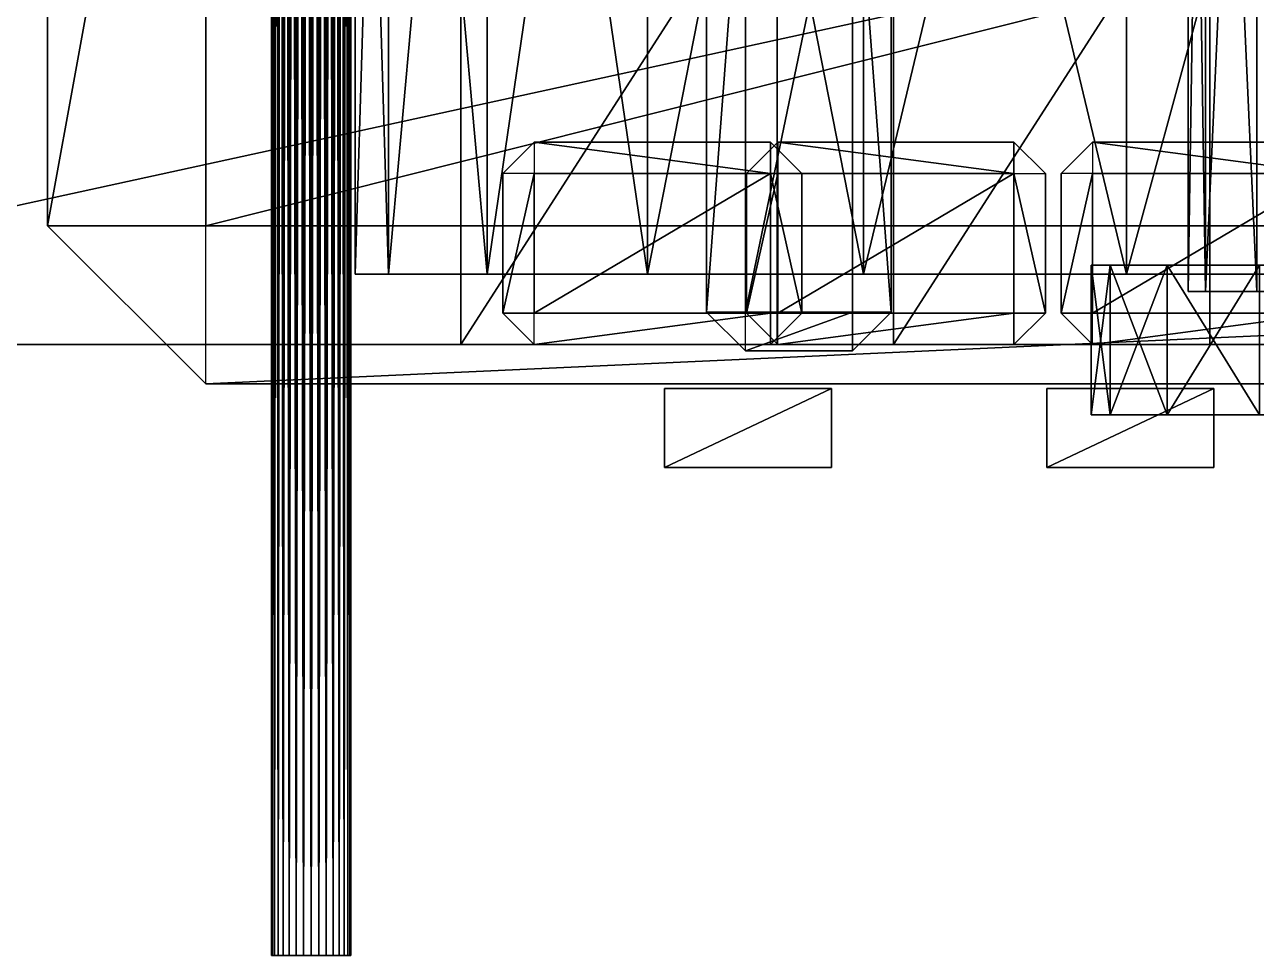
# Model space of a CAD drawing. Header units: millimetres. Extents: x -18 to 4450, y -985 to 970.
# Drawn here: x 264.8 to 545.1, y -985 to -773.3 of the extents above; entities that cross this region are included whole.
import ezdxf

# ---------------------------------------------------------------- set-up
doc = ezdxf.new("R2010")
doc.units = ezdxf.units.MM
for name, color, linetype in [('as_fitted_routes__j40_rt_021_condenser_to_receiver_drier_liquid_line_ac_condenser_to_drier_liquid_line', 7, 'CONTINUOUS'), ('body__left_front_black_fender_flare_arc_10', 250, 'CONTINUOUS'), ('body__left_front_black_fender_flare_arc_8', 250, 'CONTINUOUS'), ('body__left_front_black_fender_flare_arc_9', 250, 'CONTINUOUS'), ('body__left_front_fender', 40, 'CONTINUOUS'), ('body__left_front_fender_sloped_outer_skin', 40, 'CONTINUOUS'), ('body__left_front_mud_flap', 250, 'CONTINUOUS'), ('body__left_front_outer_arch_rounded_skin_facet_6', 40, 'CONTINUOUS'), ('body__left_front_outer_arch_rounded_skin_facet_7', 40, 'CONTINUOUS'), ('running_gear__front_left_outer_rim_ring', 9, 'CONTINUOUS'), ('running_gear__front_left_tire_rim', 9, 'CONTINUOUS'), ('running_gear__front_left_tire_sidewall_tick_5', 8, 'CONTINUOUS'), ('running_gear__front_left_tire_sidewall_tick_6', 8, 'CONTINUOUS'), ('running_gear__front_left_tire_sidewall_tick_7', 8, 'CONTINUOUS'), ('running_gear__front_left_tire_sidewall_tick_8', 8, 'CONTINUOUS'), ('running_gear__front_left_tire_tire', 250, 'CONTINUOUS')]:
    doc.layers.add(name, color=color, linetype=linetype)

msp = doc.modelspace()

# ---------------------------------------------------------------- linework, layer by layer
at = {"layer": 'as_fitted_routes__j40_rt_021_condenser_to_receiver_drier_liquid_line_ac_condenser_to_drier_liquid_line'}
for points in [[(321.172923, -985.000014, 916.755795), (321.172923, -55, 916.755795), (321.00001, -55, 915.000021)], [(321.172923, -985.000014, 916.755795), (321.00001, -55, 915.000021), (321.00001, -985.000014, 915.000021)], [(321.00001, -985.000014, 915.000021), (321.00001, -55, 915.000021), (321.172923, -55, 913.244188)], [(321.00001, -985.000014, 915.000021), (321.172923, -55, 913.244188), (321.172923, -985.000014, 913.244188)], [(321.685076, -985.000014, 918.444157), (321.685076, -55, 918.444157), (321.172923, -55, 916.755795)], [(321.685076, -985.000014, 918.444157), (321.172923, -55, 916.755795), (321.172923, -985.000014, 916.755795)], [(321.172923, -985.000014, 913.244188), (321.172923, -55, 913.244188), (321.685076, -55, 911.555827)], [(321.172923, -985.000014, 913.244188), (321.685076, -55, 911.555827), (321.685076, -985.000014, 911.555827)], [(322.516769, -985.000014, 920.000136), (322.516769, -55, 920.000136), (321.685076, -55, 918.444157)], [(322.516769, -985.000014, 920.000136), (321.685076, -55, 918.444157), (321.685076, -985.000014, 918.444157)], [(321.685076, -985.000014, 911.555827), (321.685076, -55, 911.555827), (322.516769, -55, 909.999847)], [(321.685076, -985.000014, 911.555827), (322.516769, -55, 909.999847), (322.516769, -985.000014, 909.999847)], [(323.636025, -985.000014, 921.36395), (323.636025, -55, 921.36395), (322.516769, -55, 920.000136)], [(323.636025, -985.000014, 921.36395), (322.516769, -55, 920.000136), (322.516769, -985.000014, 920.000136)], [(322.516769, -985.000014, 909.999847), (322.516769, -55, 909.999847), (323.636025, -55, 908.636034)], [(322.516769, -985.000014, 909.999847), (323.636025, -55, 908.636034), (323.636025, -985.000014, 908.636034)], [(324.999869, -985.000014, 922.483206), (324.999869, -55, 922.483206), (323.636025, -55, 921.36395)], [(324.999869, -985.000014, 922.483206), (323.636025, -55, 921.36395), (323.636025, -985.000014, 921.36395)], [(323.636025, -985.000014, 908.636034), (323.636025, -55, 908.636034), (324.999869, -55, 907.516778)], [(323.636025, -985.000014, 908.636034), (324.999869, -55, 907.516778), (324.999869, -985.000014, 907.516778)], [(326.555848, -985.000014, 923.314929), (326.555848, -55, 923.314929), (324.999869, -55, 922.483206)], [(326.555848, -985.000014, 923.314929), (324.999869, -55, 922.483206), (324.999869, -985.000014, 922.483206)], [(324.999869, -985.000014, 907.516778), (324.999869, -55, 907.516778), (326.555848, -55, 906.685114)], [(324.999869, -985.000014, 907.516778), (326.555848, -55, 906.685114), (326.555848, -985.000014, 906.685114)], [(328.244179, -985.000014, 923.827052), (328.244179, -55, 923.827052), (326.555848, -55, 923.314929)], [(328.244179, -985.000014, 923.827052), (326.555848, -55, 923.314929), (326.555848, -985.000014, 923.314929)], [(326.555848, -985.000014, 906.685114), (326.555848, -55, 906.685114), (328.244179, -55, 906.172931)], [(326.555848, -985.000014, 906.685114), (328.244179, -55, 906.172931), (328.244179, -985.000014, 906.172931)], [(330.000013, -985.000014, 924.000025), (330.000013, -55, 924.000025), (328.244179, -55, 923.827052)], [(330.000013, -985.000014, 924.000025), (328.244179, -55, 923.827052), (328.244179, -985.000014, 923.827052)], [(328.244179, -985.000014, 906.172931), (328.244179, -55, 906.172931), (330.000013, -55, 906.000018)], [(328.244179, -985.000014, 906.172931), (330.000013, -55, 906.000018), (330.000013, -985.000014, 906.000018)], [(331.755817, -985.000014, 923.827052), (331.755817, -55, 923.827052), (330.000013, -55, 924.000025)], [(331.755817, -985.000014, 923.827052), (330.000013, -55, 924.000025), (330.000013, -985.000014, 924.000025)], [(330.000013, -985.000014, 906.000018), (330.000013, -55, 906.000018), (331.755817, -55, 906.172931)], [(330.000013, -985.000014, 906.000018), (331.755817, -55, 906.172931), (331.755817, -985.000014, 906.172931)], [(333.444148, -985.000014, 923.314929), (333.444148, -55, 923.314929), (331.755817, -55, 923.827052)], [(333.444148, -985.000014, 923.314929), (331.755817, -55, 923.827052), (331.755817, -985.000014, 923.827052)], [(331.755817, -985.000014, 906.172931), (331.755817, -55, 906.172931), (333.444148, -55, 906.685114)], [(331.755817, -985.000014, 906.172931), (333.444148, -55, 906.685114), (333.444148, -985.000014, 906.685114)], [(335.000128, -985.000014, 922.483206), (335.000128, -55, 922.483206), (333.444148, -55, 923.314929)], [(335.000128, -985.000014, 922.483206), (333.444148, -55, 923.314929), (333.444148, -985.000014, 923.314929)], [(333.444148, -985.000014, 906.685114), (333.444148, -55, 906.685114), (335.000128, -55, 907.516778)], [(333.444148, -985.000014, 906.685114), (335.000128, -55, 907.516778), (335.000128, -985.000014, 907.516778)], [(336.363971, -985.000014, 921.36395), (336.363971, -55, 921.36395), (335.000128, -55, 922.483206)], [(336.363971, -985.000014, 921.36395), (335.000128, -55, 922.483206), (335.000128, -985.000014, 922.483206)], [(335.000128, -985.000014, 907.516778), (335.000128, -55, 907.516778), (336.363971, -55, 908.636034)], [(335.000128, -985.000014, 907.516778), (336.363971, -55, 908.636034), (336.363971, -985.000014, 908.636034)], [(337.483227, -985.000014, 920.000136), (337.483227, -55, 920.000136), (336.363971, -55, 921.36395)], [(337.483227, -985.000014, 920.000136), (336.363971, -55, 921.36395), (336.363971, -985.000014, 921.36395)], [(336.363971, -985.000014, 908.636034), (336.363971, -55, 908.636034), (337.483227, -55, 909.999847)], [(336.363971, -985.000014, 908.636034), (337.483227, -55, 909.999847), (337.483227, -985.000014, 909.999847)], [(338.314921, -985.000014, 918.444157), (338.314921, -55, 918.444157), (337.483227, -55, 920.000136)], [(338.314921, -985.000014, 918.444157), (337.483227, -55, 920.000136), (337.483227, -985.000014, 920.000136)], [(337.483227, -985.000014, 909.999847), (337.483227, -55, 909.999847), (338.314921, -55, 911.555827)], [(337.483227, -985.000014, 909.999847), (338.314921, -55, 911.555827), (338.314921, -985.000014, 911.555827)], [(338.827074, -985.000014, 916.755795), (338.827074, -55, 916.755795), (338.314921, -55, 918.444157)], [(338.827074, -985.000014, 916.755795), (338.314921, -55, 918.444157), (338.314921, -985.000014, 918.444157)], [(338.314921, -985.000014, 911.555827), (338.314921, -55, 911.555827), (338.827074, -55, 913.244188)], [(338.314921, -985.000014, 911.555827), (338.827074, -55, 913.244188), (338.827074, -985.000014, 913.244188)], [(338.999987, -985.000014, 915.000021), (338.999987, -55, 915.000021), (338.827074, -55, 916.755795)], [(338.999987, -985.000014, 915.000021), (338.827074, -55, 916.755795), (338.827074, -985.000014, 916.755795)], [(338.827074, -985.000014, 913.244188), (338.827074, -55, 913.244188), (338.999987, -55, 915.000021)], [(338.827074, -985.000014, 913.244188), (338.999987, -55, 915.000021), (338.999987, -985.000014, 915.000021)], [(330.000013, -985.000014, 915.000021), (321.00001, -985.000014, 915.000021), (321.172923, -985.000014, 916.755795)], [(330.000013, -985.000014, 915.000021), (321.172923, -985.000014, 913.244188), (321.00001, -985.000014, 915.000021)], [(330.000013, -985.000014, 915.000021), (321.172923, -985.000014, 916.755795), (321.685076, -985.000014, 918.444157)], [(330.000013, -985.000014, 915.000021), (321.685076, -985.000014, 911.555827), (321.172923, -985.000014, 913.244188)], [(330.000013, -985.000014, 915.000021), (321.685076, -985.000014, 918.444157), (322.516769, -985.000014, 920.000136)], [(330.000013, -985.000014, 915.000021), (322.516769, -985.000014, 909.999847), (321.685076, -985.000014, 911.555827)], [(330.000013, -985.000014, 915.000021), (322.516769, -985.000014, 920.000136), (323.636025, -985.000014, 921.36395)], [(330.000013, -985.000014, 915.000021), (323.636025, -985.000014, 908.636034), (322.516769, -985.000014, 909.999847)], [(330.000013, -985.000014, 915.000021), (323.636025, -985.000014, 921.36395), (324.999869, -985.000014, 922.483206)], [(330.000013, -985.000014, 915.000021), (324.999869, -985.000014, 907.516778), (323.636025, -985.000014, 908.636034)], [(330.000013, -985.000014, 915.000021), (324.999869, -985.000014, 922.483206), (326.555848, -985.000014, 923.314929)], [(330.000013, -985.000014, 915.000021), (326.555848, -985.000014, 906.685114), (324.999869, -985.000014, 907.516778)], [(330.000013, -985.000014, 915.000021), (326.555848, -985.000014, 923.314929), (328.244179, -985.000014, 923.827052)], [(330.000013, -985.000014, 915.000021), (328.244179, -985.000014, 906.172931), (326.555848, -985.000014, 906.685114)], [(330.000013, -985.000014, 915.000021), (328.244179, -985.000014, 923.827052), (330.000013, -985.000014, 924.000025)], [(330.000013, -985.000014, 915.000021), (330.000013, -985.000014, 906.000018), (328.244179, -985.000014, 906.172931)], [(330.000013, -985.000014, 915.000021), (338.827074, -985.000014, 916.755795), (338.999987, -985.000014, 915.000021)], [(330.000013, -985.000014, 915.000021), (338.314921, -985.000014, 918.444157), (338.827074, -985.000014, 916.755795)], [(330.000013, -985.000014, 915.000021), (337.483227, -985.000014, 920.000136), (338.314921, -985.000014, 918.444157)], [(330.000013, -985.000014, 915.000021), (336.363971, -985.000014, 921.36395), (337.483227, -985.000014, 920.000136)], [(330.000013, -985.000014, 915.000021), (335.000128, -985.000014, 922.483206), (336.363971, -985.000014, 921.36395)], [(330.000013, -985.000014, 915.000021), (333.444148, -985.000014, 923.314929), (335.000128, -985.000014, 922.483206)], [(330.000013, -985.000014, 915.000021), (331.755817, -985.000014, 923.827052), (333.444148, -985.000014, 923.314929)], [(330.000013, -985.000014, 915.000021), (330.000013, -985.000014, 924.000025), (331.755817, -985.000014, 923.827052)], [(330.000013, -985.000014, 915.000021), (331.755817, -985.000014, 906.172931), (330.000013, -985.000014, 906.000018)], [(330.000013, -985.000014, 915.000021), (333.444148, -985.000014, 906.685114), (331.755817, -985.000014, 906.172931)], [(330.000013, -985.000014, 915.000021), (335.000128, -985.000014, 907.516778), (333.444148, -985.000014, 906.685114)], [(330.000013, -985.000014, 915.000021), (336.363971, -985.000014, 908.636034), (335.000128, -985.000014, 907.516778)], [(330.000013, -985.000014, 915.000021), (337.483227, -985.000014, 909.999847), (336.363971, -985.000014, 908.636034)], [(330.000013, -985.000014, 915.000021), (338.314921, -985.000014, 911.555827), (337.483227, -985.000014, 909.999847)], [(330.000013, -985.000014, 915.000021), (338.827074, -985.000014, 913.244188), (338.314921, -985.000014, 911.555827)], [(330.000013, -985.000014, 915.000021), (338.999987, -985.000014, 915.000021), (338.827074, -985.000014, 913.244188)]]:
    msp.add_3dface(points, dxfattribs=at)
at = {"layer": 'body__left_front_black_fender_flare_arc_10'}
for points in [[(373.642385, -807.139993, 591.139972), (380.782396, -800.000012, 591.139972), (380.782396, -800.000012, 610.85999)], [(373.642385, -807.139993, 591.139972), (380.782396, -800.000012, 610.85999), (373.642385, -807.139993, 610.85999)], [(373.642385, -807.139993, 591.139972), (380.782396, -800.000012, 591.139972), (380.782396, -807.139993, 583.999991)], [(373.642385, -807.139993, 610.85999), (380.782396, -800.000012, 610.85999), (380.782396, -807.139993, 617.999971)], [(380.782396, -800.000012, 591.139972), (380.782396, -800.000012, 610.85999), (434.502393, -800.000012, 610.85999)], [(380.782396, -800.000012, 591.139972), (434.502393, -800.000012, 610.85999), (434.502393, -800.000012, 591.139972)], [(380.782396, -800.000012, 591.139972), (380.782396, -807.139993, 583.999991), (434.502393, -807.139993, 583.999991)], [(380.782396, -800.000012, 591.139972), (434.502393, -807.139993, 583.999991), (434.502393, -800.000012, 591.139972)], [(380.782396, -800.000012, 610.85999), (380.782396, -807.139993, 617.999971), (434.502393, -807.139993, 617.999971)], [(380.782396, -800.000012, 610.85999), (434.502393, -807.139993, 617.999971), (434.502393, -800.000012, 610.85999)], [(441.642404, -807.139993, 591.139972), (434.502393, -800.000012, 591.139972), (434.502393, -800.000012, 610.85999)], [(441.642404, -807.139993, 591.139972), (434.502393, -800.000012, 610.85999), (441.642404, -807.139993, 610.85999)], [(441.642404, -807.139993, 591.139972), (434.502393, -800.000012, 591.139972), (434.502393, -807.139993, 583.999991)], [(441.642404, -807.139993, 610.85999), (434.502393, -800.000012, 610.85999), (434.502393, -807.139993, 617.999971)], [(373.642385, -838.859975, 591.139972), (373.642385, -838.859975, 610.85999), (373.642385, -807.139993, 610.85999)], [(373.642385, -838.859975, 591.139972), (373.642385, -807.139993, 610.85999), (373.642385, -807.139993, 591.139972)], [(373.642385, -838.859975, 591.139972), (380.782396, -838.859975, 583.999991), (380.782396, -807.139993, 583.999991)], [(373.642385, -838.859975, 591.139972), (380.782396, -807.139993, 583.999991), (373.642385, -807.139993, 591.139972)], [(373.642385, -838.859975, 610.85999), (380.782396, -838.859975, 617.999971), (380.782396, -807.139993, 617.999971)], [(373.642385, -838.859975, 610.85999), (380.782396, -807.139993, 617.999971), (373.642385, -807.139993, 610.85999)], [(380.782396, -838.859975, 617.999971), (434.502393, -838.859975, 617.999971), (434.502393, -807.139993, 617.999971)], [(380.782396, -838.859975, 617.999971), (434.502393, -807.139993, 617.999971), (380.782396, -807.139993, 617.999971)], [(380.782396, -838.859975, 583.999991), (380.782396, -807.139993, 583.999991), (434.502393, -807.139993, 583.999991)], [(380.782396, -838.859975, 583.999991), (434.502393, -807.139993, 583.999991), (434.502393, -838.859975, 583.999991)], [(441.642404, -838.859975, 591.139972), (434.502393, -838.859975, 583.999991), (434.502393, -807.139993, 583.999991)], [(441.642404, -838.859975, 591.139972), (434.502393, -807.139993, 583.999991), (441.642404, -807.139993, 591.139972)], [(441.642404, -838.859975, 610.85999), (434.502393, -838.859975, 617.999971), (434.502393, -807.139993, 617.999971)], [(441.642404, -838.859975, 610.85999), (434.502393, -807.139993, 617.999971), (441.642404, -807.139993, 610.85999)], [(441.642404, -838.859975, 591.139972), (441.642404, -807.139993, 591.139972), (441.642404, -807.139993, 610.85999)], [(441.642404, -838.859975, 591.139972), (441.642404, -807.139993, 610.85999), (441.642404, -838.859975, 610.85999)], [(373.642385, -838.859975, 591.139972), (380.782396, -846.000016, 591.139972), (380.782396, -846.000016, 610.85999)], [(373.642385, -838.859975, 591.139972), (380.782396, -846.000016, 610.85999), (373.642385, -838.859975, 610.85999)], [(373.642385, -838.859975, 591.139972), (380.782396, -846.000016, 591.139972), (380.782396, -838.859975, 583.999991)], [(373.642385, -838.859975, 610.85999), (380.782396, -846.000016, 610.85999), (380.782396, -838.859975, 617.999971)], [(380.782396, -846.000016, 591.139972), (380.782396, -838.859975, 583.999991), (434.502393, -838.859975, 583.999991)], [(380.782396, -846.000016, 591.139972), (434.502393, -838.859975, 583.999991), (434.502393, -846.000016, 591.139972)], [(380.782396, -846.000016, 610.85999), (380.782396, -838.859975, 617.999971), (434.502393, -838.859975, 617.999971)], [(380.782396, -846.000016, 610.85999), (434.502393, -838.859975, 617.999971), (434.502393, -846.000016, 610.85999)], [(441.642404, -838.859975, 591.139972), (434.502393, -846.000016, 591.139972), (434.502393, -846.000016, 610.85999)], [(441.642404, -838.859975, 591.139972), (434.502393, -846.000016, 610.85999), (441.642404, -838.859975, 610.85999)], [(441.642404, -838.859975, 591.139972), (434.502393, -846.000016, 591.139972), (434.502393, -838.859975, 583.999991)], [(441.642404, -838.859975, 610.85999), (434.502393, -846.000016, 610.85999), (434.502393, -838.859975, 617.999971)], [(380.782396, -846.000016, 591.139972), (434.502393, -846.000016, 591.139972), (434.502393, -846.000016, 610.85999)], [(380.782396, -846.000016, 591.139972), (434.502393, -846.000016, 610.85999), (380.782396, -846.000016, 610.85999)]]:
    msp.add_3dface(points, dxfattribs=at)
at = {"layer": 'body__left_front_black_fender_flare_arc_8'}
for points in [[(500.69052, -807.139993, 722.702205), (507.830501, -800.000012, 722.702205), (507.830501, -800.000012, 742.422163)], [(500.69052, -807.139993, 722.702205), (507.830501, -800.000012, 742.422163), (500.69052, -807.139993, 742.422163)], [(500.69052, -807.139993, 722.702205), (507.830501, -800.000012, 722.702205), (507.830501, -807.139993, 715.562165)], [(500.69052, -807.139993, 742.422163), (507.830501, -800.000012, 742.422163), (507.830501, -807.139993, 749.562204)], [(507.830501, -800.000012, 722.702205), (507.830501, -800.000012, 742.422163), (561.550498, -800.000012, 742.422163)], [(507.830501, -800.000012, 722.702205), (561.550498, -800.000012, 742.422163), (561.550498, -800.000012, 722.702205)], [(507.830501, -800.000012, 722.702205), (507.830501, -807.139993, 715.562165), (561.550498, -807.139993, 715.562165)], [(507.830501, -800.000012, 722.702205), (561.550498, -807.139993, 715.562165), (561.550498, -800.000012, 722.702205)], [(507.830501, -800.000012, 742.422163), (507.830501, -807.139993, 749.562204), (561.550498, -807.139993, 749.562204)], [(507.830501, -800.000012, 742.422163), (561.550498, -807.139993, 749.562204), (561.550498, -800.000012, 742.422163)], [(500.69052, -838.859975, 722.702205), (500.69052, -838.859975, 742.422163), (500.69052, -807.139993, 742.422163)], [(500.69052, -838.859975, 722.702205), (500.69052, -807.139993, 742.422163), (500.69052, -807.139993, 722.702205)], [(500.69052, -838.859975, 722.702205), (507.830501, -838.859975, 715.562165), (507.830501, -807.139993, 715.562165)], [(500.69052, -838.859975, 722.702205), (507.830501, -807.139993, 715.562165), (500.69052, -807.139993, 722.702205)], [(500.69052, -838.859975, 742.422163), (507.830501, -838.859975, 749.562204), (507.830501, -807.139993, 749.562204)], [(500.69052, -838.859975, 742.422163), (507.830501, -807.139993, 749.562204), (500.69052, -807.139993, 742.422163)], [(507.830501, -838.859975, 749.562204), (561.550498, -838.859975, 749.562204), (561.550498, -807.139993, 749.562204)], [(507.830501, -838.859975, 749.562204), (561.550498, -807.139993, 749.562204), (507.830501, -807.139993, 749.562204)], [(507.830501, -838.859975, 715.562165), (507.830501, -807.139993, 715.562165), (561.550498, -807.139993, 715.562165)], [(507.830501, -838.859975, 715.562165), (561.550498, -807.139993, 715.562165), (561.550498, -838.859975, 715.562165)], [(500.69052, -838.859975, 722.702205), (507.830501, -846.000016, 722.702205), (507.830501, -846.000016, 742.422163)], [(500.69052, -838.859975, 722.702205), (507.830501, -846.000016, 742.422163), (500.69052, -838.859975, 742.422163)], [(500.69052, -838.859975, 722.702205), (507.830501, -846.000016, 722.702205), (507.830501, -838.859975, 715.562165)], [(500.69052, -838.859975, 742.422163), (507.830501, -846.000016, 742.422163), (507.830501, -838.859975, 749.562204)], [(507.830501, -846.000016, 722.702205), (507.830501, -838.859975, 715.562165), (561.550498, -838.859975, 715.562165)], [(507.830501, -846.000016, 722.702205), (561.550498, -838.859975, 715.562165), (561.550498, -846.000016, 722.702205)], [(507.830501, -846.000016, 742.422163), (507.830501, -838.859975, 749.562204), (561.550498, -838.859975, 749.562204)], [(507.830501, -846.000016, 742.422163), (561.550498, -838.859975, 749.562204), (561.550498, -846.000016, 742.422163)], [(507.830501, -846.000016, 722.702205), (561.550498, -846.000016, 722.702205), (561.550498, -846.000016, 742.422163)], [(507.830501, -846.000016, 722.702205), (561.550498, -846.000016, 742.422163), (507.830501, -846.000016, 742.422163)]]:
    msp.add_3dface(points, dxfattribs=at)
at = {"layer": 'body__left_front_black_fender_flare_arc_9'}
for points in [[(429.089546, -807.139993, 664.720893), (436.229557, -800.000012, 664.720893), (436.229557, -800.000012, 684.440851)], [(429.089546, -807.139993, 664.720893), (436.229557, -800.000012, 684.440851), (429.089546, -807.139993, 684.440851)], [(429.089546, -807.139993, 664.720893), (436.229557, -800.000012, 664.720893), (436.229557, -807.139993, 657.580853)], [(429.089546, -807.139993, 684.440851), (436.229557, -800.000012, 684.440851), (436.229557, -807.139993, 691.580892)], [(436.229557, -800.000012, 664.720893), (436.229557, -800.000012, 684.440851), (489.949554, -800.000012, 684.440851)], [(436.229557, -800.000012, 664.720893), (489.949554, -800.000012, 684.440851), (489.949554, -800.000012, 664.720893)], [(436.229557, -800.000012, 664.720893), (436.229557, -807.139993, 657.580853), (489.949554, -807.139993, 657.580853)], [(436.229557, -800.000012, 664.720893), (489.949554, -807.139993, 657.580853), (489.949554, -800.000012, 664.720893)], [(436.229557, -800.000012, 684.440851), (436.229557, -807.139993, 691.580892), (489.949554, -807.139993, 691.580892)], [(436.229557, -800.000012, 684.440851), (489.949554, -807.139993, 691.580892), (489.949554, -800.000012, 684.440851)], [(497.089565, -807.139993, 664.720893), (489.949554, -800.000012, 664.720893), (489.949554, -800.000012, 684.440851)], [(497.089565, -807.139993, 664.720893), (489.949554, -800.000012, 684.440851), (497.089565, -807.139993, 684.440851)], [(497.089565, -807.139993, 664.720893), (489.949554, -800.000012, 664.720893), (489.949554, -807.139993, 657.580853)], [(497.089565, -807.139993, 684.440851), (489.949554, -800.000012, 684.440851), (489.949554, -807.139993, 691.580892)], [(429.089546, -838.859975, 664.720893), (429.089546, -838.859975, 684.440851), (429.089546, -807.139993, 684.440851)], [(429.089546, -838.859975, 664.720893), (429.089546, -807.139993, 684.440851), (429.089546, -807.139993, 664.720893)], [(429.089546, -838.859975, 664.720893), (436.229557, -838.859975, 657.580853), (436.229557, -807.139993, 657.580853)], [(429.089546, -838.859975, 664.720893), (436.229557, -807.139993, 657.580853), (429.089546, -807.139993, 664.720893)], [(429.089546, -838.859975, 684.440851), (436.229557, -838.859975, 691.580892), (436.229557, -807.139993, 691.580892)], [(429.089546, -838.859975, 684.440851), (436.229557, -807.139993, 691.580892), (429.089546, -807.139993, 684.440851)], [(436.229557, -838.859975, 691.580892), (489.949554, -838.859975, 691.580892), (489.949554, -807.139993, 691.580892)], [(436.229557, -838.859975, 691.580892), (489.949554, -807.139993, 691.580892), (436.229557, -807.139993, 691.580892)], [(436.229557, -838.859975, 657.580853), (436.229557, -807.139993, 657.580853), (489.949554, -807.139993, 657.580853)], [(436.229557, -838.859975, 657.580853), (489.949554, -807.139993, 657.580853), (489.949554, -838.859975, 657.580853)], [(497.089565, -838.859975, 664.720893), (489.949554, -838.859975, 657.580853), (489.949554, -807.139993, 657.580853)], [(497.089565, -838.859975, 664.720893), (489.949554, -807.139993, 657.580853), (497.089565, -807.139993, 664.720893)], [(497.089565, -838.859975, 684.440851), (489.949554, -838.859975, 691.580892), (489.949554, -807.139993, 691.580892)], [(497.089565, -838.859975, 684.440851), (489.949554, -807.139993, 691.580892), (497.089565, -807.139993, 684.440851)], [(497.089565, -838.859975, 664.720893), (497.089565, -807.139993, 664.720893), (497.089565, -807.139993, 684.440851)], [(497.089565, -838.859975, 664.720893), (497.089565, -807.139993, 684.440851), (497.089565, -838.859975, 684.440851)], [(429.089546, -838.859975, 664.720893), (436.229557, -846.000016, 664.720893), (436.229557, -846.000016, 684.440851)], [(429.089546, -838.859975, 664.720893), (436.229557, -846.000016, 684.440851), (429.089546, -838.859975, 684.440851)], [(429.089546, -838.859975, 664.720893), (436.229557, -846.000016, 664.720893), (436.229557, -838.859975, 657.580853)], [(429.089546, -838.859975, 684.440851), (436.229557, -846.000016, 684.440851), (436.229557, -838.859975, 691.580892)], [(436.229557, -846.000016, 664.720893), (436.229557, -838.859975, 657.580853), (489.949554, -838.859975, 657.580853)], [(436.229557, -846.000016, 664.720893), (489.949554, -838.859975, 657.580853), (489.949554, -846.000016, 664.720893)], [(436.229557, -846.000016, 684.440851), (436.229557, -838.859975, 691.580892), (489.949554, -838.859975, 691.580892)], [(436.229557, -846.000016, 684.440851), (489.949554, -838.859975, 691.580892), (489.949554, -846.000016, 684.440851)], [(497.089565, -838.859975, 664.720893), (489.949554, -846.000016, 664.720893), (489.949554, -846.000016, 684.440851)], [(497.089565, -838.859975, 664.720893), (489.949554, -846.000016, 684.440851), (497.089565, -838.859975, 684.440851)], [(497.089565, -838.859975, 664.720893), (489.949554, -846.000016, 664.720893), (489.949554, -838.859975, 657.580853)], [(497.089565, -838.859975, 684.440851), (489.949554, -846.000016, 684.440851), (489.949554, -838.859975, 691.580892)], [(436.229557, -846.000016, 664.720893), (489.949554, -846.000016, 664.720893), (489.949554, -846.000016, 684.440851)], [(436.229557, -846.000016, 664.720893), (489.949554, -846.000016, 684.440851), (436.229557, -846.000016, 684.440851)]]:
    msp.add_3dface(points, dxfattribs=at)
at = {"layer": 'body__left_front_fender'}
for points in [[(270.000011, -819.000006, 796.000004), (270.000011, -819.000006, 984.000027), (270.000011, -620.999992, 984.000027)], [(270.000011, -819.000006, 796.000004), (270.000011, -620.999992, 984.000027), (270.000011, -620.999992, 796.000004)], [(270.000011, -819.000006, 796.000004), (305.999994, -819.000006, 759.99999), (305.999994, -620.999992, 759.99999)], [(270.000011, -819.000006, 796.000004), (305.999994, -620.999992, 759.99999), (270.000011, -620.999992, 796.000004)], [(270.000011, -819.000006, 984.000027), (305.999994, -819.000006, 1019.999981), (305.999994, -620.999992, 1019.999981)], [(270.000011, -819.000006, 984.000027), (305.999994, -620.999992, 1019.999981), (270.000011, -620.999992, 984.000027)], [(305.999994, -819.000006, 1019.999981), (1093.999982, -819.000006, 1019.999981), (1093.999982, -620.999992, 1019.999981)], [(305.999994, -819.000006, 1019.999981), (1093.999982, -620.999992, 1019.999981), (305.999994, -620.999992, 1019.999981)], [(305.999994, -819.000006, 759.99999), (305.999994, -620.999992, 759.99999), (1093.999982, -620.999992, 759.99999)], [(305.999994, -819.000006, 759.99999), (1093.999982, -620.999992, 759.99999), (1093.999982, -819.000006, 759.99999)], [(270.000011, -819.000006, 796.000004), (305.999994, -855.000019, 796.000004), (305.999994, -855.000019, 984.000027)], [(270.000011, -819.000006, 796.000004), (305.999994, -855.000019, 984.000027), (270.000011, -819.000006, 984.000027)], [(270.000011, -819.000006, 796.000004), (305.999994, -855.000019, 796.000004), (305.999994, -819.000006, 759.99999)], [(270.000011, -819.000006, 984.000027), (305.999994, -855.000019, 984.000027), (305.999994, -819.000006, 1019.999981)], [(305.999994, -855.000019, 796.000004), (305.999994, -819.000006, 759.99999), (1093.999982, -819.000006, 759.99999)], [(305.999994, -855.000019, 796.000004), (1093.999982, -819.000006, 759.99999), (1093.999982, -855.000019, 796.000004)], [(305.999994, -855.000019, 984.000027), (305.999994, -819.000006, 1019.999981), (1093.999982, -819.000006, 1019.999981)], [(305.999994, -855.000019, 984.000027), (1093.999982, -819.000006, 1019.999981), (1093.999982, -855.000019, 984.000027)], [(305.999994, -855.000019, 796.000004), (1093.999982, -855.000019, 796.000004), (1093.999982, -855.000019, 984.000027)], [(305.999994, -855.000019, 796.000004), (1093.999982, -855.000019, 984.000027), (305.999994, -855.000019, 984.000027)]]:
    msp.add_3dface(points, dxfattribs=at)
at = {"layer": 'body__left_front_fender_sloped_outer_skin'}
for points in [[(118.000001, -846.000016, 705.99997), (118.000001, -646.000028, 705.99997), (1034.999967, -646.000028, 744.000018)], [(118.000001, -846.000016, 705.99997), (1034.999967, -646.000028, 744.000018), (1034.999967, -846.000016, 744.000018)], [(118.000001, -846.000016, 1047.999978), (1034.999967, -846.000016, 1241.999984), (1034.999967, -646.000028, 1241.999984)], [(118.000001, -846.000016, 1047.999978), (1034.999967, -646.000028, 1241.999984), (118.000001, -646.000028, 1047.999978)], [(1034.999967, -846.000016, 744.000018), (1034.999967, -846.000016, 1241.999984), (118.000001, -846.000016, 1047.999978)], [(1034.999967, -846.000016, 744.000018), (118.000001, -846.000016, 1047.999978), (118.000001, -846.000016, 705.99997)]]:
    msp.add_3dface(points, dxfattribs=at)
at = {"layer": 'body__left_front_mud_flap'}
for points in [[(419.999987, -838.680029, 198.819995), (419.999987, -838.680029, 461.180001), (419.999987, -721.319973, 461.180001)], [(419.999987, -838.680029, 198.819995), (419.999987, -721.319973, 461.180001), (419.999987, -721.319973, 198.819995)], [(419.999987, -838.680029, 198.819995), (428.820014, -838.680029, 189.999998), (428.820014, -721.319973, 189.999998)], [(419.999987, -838.680029, 198.819995), (428.820014, -721.319973, 189.999998), (419.999987, -721.319973, 198.819995)], [(419.999987, -838.680029, 461.180001), (428.820014, -838.680029, 469.999999), (428.820014, -721.319973, 469.999999)], [(419.999987, -838.680029, 461.180001), (428.820014, -721.319973, 469.999999), (419.999987, -721.319973, 461.180001)], [(428.820014, -838.680029, 469.999999), (453.179985, -838.680029, 469.999999), (453.179985, -721.319973, 469.999999)], [(428.820014, -838.680029, 469.999999), (453.179985, -721.319973, 469.999999), (428.820014, -721.319973, 469.999999)], [(428.820014, -838.680029, 189.999998), (428.820014, -721.319973, 189.999998), (453.179985, -721.319973, 189.999998)], [(428.820014, -838.680029, 189.999998), (453.179985, -721.319973, 189.999998), (453.179985, -838.680029, 189.999998)], [(462.000012, -838.680029, 198.819995), (453.179985, -838.680029, 189.999998), (453.179985, -721.319973, 189.999998)], [(462.000012, -838.680029, 198.819995), (453.179985, -721.319973, 189.999998), (462.000012, -721.319973, 198.819995)], [(462.000012, -838.680029, 461.180001), (453.179985, -838.680029, 469.999999), (453.179985, -721.319973, 469.999999)], [(462.000012, -838.680029, 461.180001), (453.179985, -721.319973, 469.999999), (462.000012, -721.319973, 461.180001)], [(462.000012, -838.680029, 198.819995), (462.000012, -721.319973, 198.819995), (462.000012, -721.319973, 461.180001)], [(462.000012, -838.680029, 198.819995), (462.000012, -721.319973, 461.180001), (462.000012, -838.680029, 461.180001)], [(419.999987, -838.680029, 198.819995), (428.820014, -847.500026, 198.819995), (428.820014, -847.500026, 461.180001)], [(419.999987, -838.680029, 198.819995), (428.820014, -847.500026, 461.180001), (419.999987, -838.680029, 461.180001)], [(419.999987, -838.680029, 198.819995), (428.820014, -847.500026, 198.819995), (428.820014, -838.680029, 189.999998)], [(419.999987, -838.680029, 461.180001), (428.820014, -847.500026, 461.180001), (428.820014, -838.680029, 469.999999)], [(428.820014, -847.500026, 198.819995), (428.820014, -838.680029, 189.999998), (453.179985, -838.680029, 189.999998)], [(428.820014, -847.500026, 198.819995), (453.179985, -838.680029, 189.999998), (453.179985, -847.500026, 198.819995)], [(428.820014, -847.500026, 461.180001), (428.820014, -838.680029, 469.999999), (453.179985, -838.680029, 469.999999)], [(428.820014, -847.500026, 461.180001), (453.179985, -838.680029, 469.999999), (453.179985, -847.500026, 461.180001)], [(462.000012, -838.680029, 198.819995), (453.179985, -847.500026, 198.819995), (453.179985, -847.500026, 461.180001)], [(462.000012, -838.680029, 198.819995), (453.179985, -847.500026, 461.180001), (462.000012, -838.680029, 461.180001)], [(462.000012, -838.680029, 198.819995), (453.179985, -847.500026, 198.819995), (453.179985, -838.680029, 189.999998)], [(462.000012, -838.680029, 461.180001), (453.179985, -847.500026, 461.180001), (453.179985, -838.680029, 469.999999)], [(428.820014, -847.500026, 198.819995), (453.179985, -847.500026, 198.819995), (453.179985, -847.500026, 461.180001)], [(428.820014, -847.500026, 198.819995), (453.179985, -847.500026, 461.180001), (428.820014, -847.500026, 461.180001)]]:
    msp.add_3dface(points, dxfattribs=at)
at = {"layer": 'body__left_front_outer_arch_rounded_skin_facet_6'}
for points in [[(462.500006, -846.000016, 721.740305), (462.500006, -734.000027, 721.740305), (534.500003, -734.000027, 721.740305)], [(462.500006, -846.000016, 721.740305), (534.500003, -734.000027, 721.740305), (534.500003, -846.000016, 721.740305)], [(462.500006, -846.000016, 773.740292), (534.500003, -846.000016, 773.740292), (534.500003, -734.000027, 773.740292)], [(462.500006, -846.000016, 773.740292), (534.500003, -734.000027, 773.740292), (462.500006, -734.000027, 773.740292)], [(462.500006, -846.000016, 721.740305), (462.500006, -846.000016, 773.740292), (462.500006, -734.000027, 773.740292)], [(462.500006, -846.000016, 721.740305), (462.500006, -734.000027, 773.740292), (462.500006, -734.000027, 721.740305)], [(534.500003, -734.000027, 721.740305), (534.500003, -734.000027, 773.740292), (534.500003, -846.000016, 773.740292)], [(534.500003, -734.000027, 721.740305), (534.500003, -846.000016, 773.740292), (534.500003, -846.000016, 721.740305)], [(534.500003, -846.000016, 721.740305), (534.500003, -846.000016, 773.740292), (462.500006, -846.000016, 773.740292)], [(534.500003, -846.000016, 721.740305), (462.500006, -846.000016, 773.740292), (462.500006, -846.000016, 721.740305)]]:
    msp.add_3dface(points, dxfattribs=at)
at = {"layer": 'body__left_front_outer_arch_rounded_skin_facet_7'}
for points in [[(364.026338, -846.000016, 699.999988), (364.026338, -734.000027, 699.999988), (436.026335, -734.000027, 699.999988)], [(364.026338, -846.000016, 699.999988), (436.026335, -734.000027, 699.999988), (436.026335, -846.000016, 699.999988)], [(364.026338, -846.000016, 693.99792), (436.026335, -846.000016, 693.99792), (436.026335, -734.000027, 693.99792)], [(364.026338, -846.000016, 693.99792), (436.026335, -734.000027, 693.99792), (364.026338, -734.000027, 693.99792)], [(364.026338, -846.000016, 699.999988), (364.026338, -846.000016, 693.99792), (364.026338, -734.000027, 693.99792)], [(364.026338, -846.000016, 699.999988), (364.026338, -734.000027, 693.99792), (364.026338, -734.000027, 699.999988)], [(436.026335, -734.000027, 699.999988), (436.026335, -734.000027, 693.99792), (436.026335, -846.000016, 693.99792)], [(436.026335, -734.000027, 699.999988), (436.026335, -846.000016, 693.99792), (436.026335, -846.000016, 699.999988)], [(436.026335, -846.000016, 699.999988), (436.026335, -846.000016, 693.99792), (364.026338, -846.000016, 693.99792)], [(436.026335, -846.000016, 699.999988), (364.026338, -846.000016, 693.99792), (364.026338, -846.000016, 699.999988)]]:
    msp.add_3dface(points, dxfattribs=at)
at = {"layer": 'running_gear__front_left_outer_rim_ring'}
for points in [[(511.871338, -861.999989, 439.38306), (511.871338, -828.000009, 439.38306), (507.499993, -828.000009, 395.000011)], [(511.871338, -861.999989, 439.38306), (507.499993, -828.000009, 395.000011), (507.499993, -861.999989, 395.000011)], [(735.000014, -828.000009, 395.000011), (511.871338, -828.000009, 439.38306), (507.499993, -828.000009, 395.000011)], [(507.499993, -861.999989, 395.000011), (507.499993, -828.000009, 395.000011), (511.871338, -828.000009, 350.616962)], [(507.499993, -861.999989, 395.000011), (511.871338, -828.000009, 350.616962), (511.871338, -861.999989, 350.616962)], [(735.000014, -828.000009, 395.000011), (507.499993, -828.000009, 395.000011), (511.871338, -828.000009, 350.616962)], [(524.817407, -861.999989, 482.060492), (524.817407, -828.000009, 482.060492), (511.871338, -828.000009, 439.38306)], [(524.817407, -861.999989, 482.060492), (511.871338, -828.000009, 439.38306), (511.871338, -861.999989, 439.38306)], [(735.000014, -828.000009, 395.000011), (524.817407, -828.000009, 482.060492), (511.871338, -828.000009, 439.38306)], [(511.871338, -861.999989, 350.616962), (511.871338, -828.000009, 350.616962), (524.817407, -828.000009, 307.939529)], [(511.871338, -861.999989, 350.616962), (524.817407, -828.000009, 307.939529), (524.817407, -861.999989, 307.939529)], [(735.000014, -828.000009, 395.000011), (511.871338, -828.000009, 350.616962), (524.817407, -828.000009, 307.939529)], [(545.840681, -861.999989, 521.392226), (545.840681, -828.000009, 521.392226), (524.817407, -828.000009, 482.060492)], [(545.840681, -861.999989, 521.392226), (524.817407, -828.000009, 482.060492), (524.817407, -861.999989, 482.060492)], [(735.000014, -828.000009, 395.000011), (545.840681, -828.000009, 521.392226), (524.817407, -828.000009, 482.060492)], [(524.817407, -861.999989, 307.939529), (524.817407, -828.000009, 307.939529), (545.840681, -828.000009, 268.607765)], [(524.817407, -861.999989, 307.939529), (545.840681, -828.000009, 268.607765), (545.840681, -861.999989, 268.607765)], [(735.000014, -828.000009, 395.000011), (524.817407, -828.000009, 307.939529), (545.840681, -828.000009, 268.607765)], [(735.000014, -861.999989, 395.000011), (507.499993, -861.999989, 395.000011), (511.871338, -861.999989, 439.38306)], [(735.000014, -861.999989, 395.000011), (511.871338, -861.999989, 350.616962), (507.499993, -861.999989, 395.000011)], [(735.000014, -861.999989, 395.000011), (511.871338, -861.999989, 439.38306), (524.817407, -861.999989, 482.060492)], [(735.000014, -861.999989, 395.000011), (524.817407, -861.999989, 307.939529), (511.871338, -861.999989, 350.616962)], [(735.000014, -861.999989, 395.000011), (524.817407, -861.999989, 482.060492), (545.840681, -861.999989, 521.392226)], [(735.000014, -861.999989, 395.000011), (545.840681, -861.999989, 268.607765), (524.817407, -861.999989, 307.939529)]]:
    msp.add_3dface(points, dxfattribs=at)
at = {"layer": 'running_gear__front_left_tire_rim'}
for points in [[(533.546686, -833.999991, 435.071558), (533.546686, -575.999975, 435.071558), (529.600024, -575.999975, 395.000011)], [(533.546686, -833.999991, 435.071558), (529.600024, -575.999975, 395.000011), (529.600024, -833.999991, 395.000011)], [(529.600024, -833.999991, 395.000011), (529.600024, -575.999975, 395.000011), (533.546686, -575.999975, 354.928434)], [(529.600024, -833.999991, 395.000011), (533.546686, -575.999975, 354.928434), (533.546686, -833.999991, 354.928434)], [(545.235157, -833.999991, 473.603189), (545.235157, -575.999975, 473.603189), (533.546686, -575.999975, 435.071558)], [(545.235157, -833.999991, 473.603189), (533.546686, -575.999975, 435.071558), (533.546686, -833.999991, 435.071558)], [(533.546686, -833.999991, 354.928434), (533.546686, -575.999975, 354.928434), (545.235157, -575.999975, 316.396832)], [(533.546686, -833.999991, 354.928434), (545.235157, -575.999975, 316.396832), (545.235157, -833.999991, 316.396832)], [(735.000014, -833.999991, 395.000011), (529.600024, -833.999991, 395.000011), (533.546686, -833.999991, 435.071558)], [(735.000014, -833.999991, 395.000011), (533.546686, -833.999991, 354.928434), (529.600024, -833.999991, 395.000011)], [(735.000014, -833.999991, 395.000011), (533.546686, -833.999991, 435.071558), (545.235157, -833.999991, 473.603189)], [(735.000014, -833.999991, 395.000011), (545.235157, -833.999991, 316.396832), (533.546686, -833.999991, 354.928434)]]:
    msp.add_3dface(points, dxfattribs=at)
at = {"layer": 'running_gear__front_left_tire_sidewall_tick_5'}
for points in [[(497.412115, -874.000013, 632.58785), (497.412115, -874.000013, 650.587857), (497.412115, -856.000006, 650.587857)], [(497.412115, -874.000013, 632.58785), (497.412115, -856.000006, 650.587857), (497.412115, -856.000006, 632.58785)], [(497.412115, -856.000006, 632.58785), (497.412115, -856.000006, 650.587857), (535.412133, -856.000006, 650.587857)], [(497.412115, -856.000006, 632.58785), (535.412133, -856.000006, 650.587857), (535.412133, -856.000006, 632.58785)], [(497.412115, -874.000013, 650.587857), (535.412133, -874.000013, 650.587857), (535.412133, -856.000006, 650.587857)], [(497.412115, -874.000013, 650.587857), (535.412133, -856.000006, 650.587857), (497.412115, -856.000006, 650.587857)], [(497.412115, -874.000013, 632.58785), (497.412115, -856.000006, 632.58785), (535.412133, -856.000006, 632.58785)], [(497.412115, -874.000013, 632.58785), (535.412133, -856.000006, 632.58785), (535.412133, -874.000013, 632.58785)], [(535.412133, -874.000013, 632.58785), (535.412133, -856.000006, 632.58785), (535.412133, -856.000006, 650.587857)], [(535.412133, -874.000013, 632.58785), (535.412133, -856.000006, 650.587857), (535.412133, -874.000013, 650.587857)], [(497.412115, -874.000013, 632.58785), (535.412133, -874.000013, 632.58785), (535.412133, -874.000013, 650.587857)], [(497.412115, -874.000013, 632.58785), (535.412133, -874.000013, 650.587857), (497.412115, -874.000013, 650.587857)]]:
    msp.add_3dface(points, dxfattribs=at)
at = {"layer": 'running_gear__front_left_tire_sidewall_tick_6'}
for points in [[(410.448909, -874.000013, 481.963187), (410.448909, -874.000013, 499.963194), (410.448909, -856.000006, 499.963194)], [(410.448909, -874.000013, 481.963187), (410.448909, -856.000006, 499.963194), (410.448909, -856.000006, 481.963187)], [(410.448909, -856.000006, 481.963187), (410.448909, -856.000006, 499.963194), (448.448926, -856.000006, 499.963194)], [(410.448909, -856.000006, 481.963187), (448.448926, -856.000006, 499.963194), (448.448926, -856.000006, 481.963187)], [(410.448909, -874.000013, 499.963194), (448.448926, -874.000013, 499.963194), (448.448926, -856.000006, 499.963194)], [(410.448909, -874.000013, 499.963194), (448.448926, -856.000006, 499.963194), (410.448909, -856.000006, 499.963194)], [(410.448909, -874.000013, 481.963187), (410.448909, -856.000006, 481.963187), (448.448926, -856.000006, 481.963187)], [(410.448909, -874.000013, 481.963187), (448.448926, -856.000006, 481.963187), (448.448926, -874.000013, 481.963187)], [(448.448926, -874.000013, 481.963187), (448.448926, -856.000006, 481.963187), (448.448926, -856.000006, 499.963194)], [(448.448926, -874.000013, 481.963187), (448.448926, -856.000006, 499.963194), (448.448926, -874.000013, 499.963194)], [(410.448909, -874.000013, 481.963187), (448.448926, -874.000013, 481.963187), (448.448926, -874.000013, 499.963194)], [(410.448909, -874.000013, 481.963187), (448.448926, -874.000013, 499.963194), (410.448909, -874.000013, 499.963194)]]:
    msp.add_3dface(points, dxfattribs=at)
at = {"layer": 'running_gear__front_left_tire_sidewall_tick_7'}
for points in [[(410.448909, -874.000013, 308.036804), (410.448909, -874.000013, 326.036811), (410.448909, -856.000006, 326.036811)], [(410.448909, -874.000013, 308.036804), (410.448909, -856.000006, 326.036811), (410.448909, -856.000006, 308.036804)], [(410.448909, -856.000006, 308.036804), (410.448909, -856.000006, 326.036811), (448.448926, -856.000006, 326.036811)], [(410.448909, -856.000006, 308.036804), (448.448926, -856.000006, 326.036811), (448.448926, -856.000006, 308.036804)], [(410.448909, -874.000013, 326.036811), (448.448926, -874.000013, 326.036811), (448.448926, -856.000006, 326.036811)], [(410.448909, -874.000013, 326.036811), (448.448926, -856.000006, 326.036811), (410.448909, -856.000006, 326.036811)], [(410.448909, -874.000013, 308.036804), (410.448909, -856.000006, 308.036804), (448.448926, -856.000006, 308.036804)], [(410.448909, -874.000013, 308.036804), (448.448926, -856.000006, 308.036804), (448.448926, -874.000013, 308.036804)], [(448.448926, -874.000013, 308.036804), (448.448926, -856.000006, 308.036804), (448.448926, -856.000006, 326.036811)], [(448.448926, -874.000013, 308.036804), (448.448926, -856.000006, 326.036811), (448.448926, -874.000013, 326.036811)], [(410.448909, -874.000013, 308.036804), (448.448926, -874.000013, 308.036804), (448.448926, -874.000013, 326.036811)], [(410.448909, -874.000013, 308.036804), (448.448926, -874.000013, 326.036811), (410.448909, -874.000013, 326.036811)]]:
    msp.add_3dface(points, dxfattribs=at)
at = {"layer": 'running_gear__front_left_tire_sidewall_tick_8'}
for points in [[(497.412115, -874.000013, 157.412127), (497.412115, -874.000013, 175.412118), (497.412115, -856.000006, 175.412118)], [(497.412115, -874.000013, 157.412127), (497.412115, -856.000006, 175.412118), (497.412115, -856.000006, 157.412127)], [(497.412115, -856.000006, 157.412127), (497.412115, -856.000006, 175.412118), (535.412133, -856.000006, 175.412118)], [(497.412115, -856.000006, 157.412127), (535.412133, -856.000006, 175.412118), (535.412133, -856.000006, 157.412127)], [(497.412115, -874.000013, 175.412118), (535.412133, -874.000013, 175.412118), (535.412133, -856.000006, 175.412118)], [(497.412115, -874.000013, 175.412118), (535.412133, -856.000006, 175.412118), (497.412115, -856.000006, 175.412118)], [(497.412115, -874.000013, 157.412127), (497.412115, -856.000006, 157.412127), (535.412133, -856.000006, 157.412127)], [(497.412115, -874.000013, 157.412127), (535.412133, -856.000006, 157.412127), (535.412133, -874.000013, 157.412127)], [(535.412133, -874.000013, 157.412127), (535.412133, -856.000006, 157.412127), (535.412133, -856.000006, 175.412118)], [(535.412133, -874.000013, 157.412127), (535.412133, -856.000006, 175.412118), (535.412133, -874.000013, 175.412118)], [(497.412115, -874.000013, 157.412127), (535.412133, -874.000013, 157.412127), (535.412133, -874.000013, 175.412118)], [(497.412115, -874.000013, 157.412127), (535.412133, -874.000013, 175.412118), (497.412115, -874.000013, 175.412118)]]:
    msp.add_3dface(points, dxfattribs=at)
at = {"layer": 'running_gear__front_left_tire_tire'}
for points in [[(347.589821, -829.999983, 472.06068), (347.589821, -579.999983, 472.06068), (340.000004, -579.999983, 395.000011)], [(347.589821, -829.999983, 472.06068), (340.000004, -579.999983, 395.000011), (340.000004, -829.999983, 395.000011)], [(340.000004, -829.999983, 395.000011), (340.000004, -579.999983, 395.000011), (347.589821, -579.999983, 317.939311)], [(340.000004, -829.999983, 395.000011), (347.589821, -579.999983, 317.939311), (347.589821, -829.999983, 317.939311)], [(370.067596, -829.999983, 546.159983), (370.067596, -579.999983, 546.159983), (347.589821, -579.999983, 472.06068)], [(370.067596, -829.999983, 546.159983), (347.589821, -579.999983, 472.06068), (347.589821, -829.999983, 472.06068)], [(347.589821, -829.999983, 317.939311), (347.589821, -579.999983, 317.939311), (370.067596, -579.999983, 243.840039)], [(347.589821, -829.999983, 317.939311), (370.067596, -579.999983, 243.840039), (370.067596, -829.999983, 243.840039)], [(406.569511, -829.999983, 614.450216), (406.569511, -579.999983, 614.450216), (370.067596, -579.999983, 546.159983)], [(406.569511, -829.999983, 614.450216), (370.067596, -579.999983, 546.159983), (370.067596, -829.999983, 546.159983)], [(370.067596, -829.999983, 243.840039), (370.067596, -579.999983, 243.840039), (406.569511, -579.999983, 175.54976)], [(370.067596, -829.999983, 243.840039), (406.569511, -579.999983, 175.54976), (406.569511, -829.999983, 175.54976)], [(455.692828, -829.999983, 674.307168), (455.692828, -579.999983, 674.307168), (406.569511, -579.999983, 614.450216)], [(455.692828, -829.999983, 674.307168), (406.569511, -579.999983, 614.450216), (406.569511, -829.999983, 614.450216)], [(406.569511, -829.999983, 175.54976), (406.569511, -579.999983, 175.54976), (455.692828, -579.999983, 115.692824)], [(406.569511, -829.999983, 175.54976), (455.692828, -579.999983, 115.692824), (455.692828, -829.999983, 115.692824)], [(515.549779, -829.999983, 723.430514), (515.549779, -579.999983, 723.430514), (455.692828, -579.999983, 674.307168)], [(515.549779, -829.999983, 723.430514), (455.692828, -579.999983, 674.307168), (455.692828, -829.999983, 674.307168)], [(455.692828, -829.999983, 115.692824), (455.692828, -579.999983, 115.692824), (515.549779, -579.999983, 66.5695)], [(455.692828, -829.999983, 115.692824), (515.549779, -579.999983, 66.5695), (515.549779, -829.999983, 66.5695)], [(583.840072, -829.999983, 759.932399), (583.840072, -579.999983, 759.932399), (515.549779, -579.999983, 723.430514)], [(583.840072, -829.999983, 759.932399), (515.549779, -579.999983, 723.430514), (515.549779, -829.999983, 723.430514)], [(515.549779, -829.999983, 66.5695), (515.549779, -579.999983, 66.5695), (583.840072, -579.999983, 30.067585)], [(515.549779, -829.999983, 66.5695), (583.840072, -579.999983, 30.067585), (583.840072, -829.999983, 30.067585)], [(735.000014, -829.999983, 395.000011), (340.000004, -829.999983, 395.000011), (347.589821, -829.999983, 472.06068)], [(735.000014, -829.999983, 395.000011), (347.589821, -829.999983, 317.939311), (340.000004, -829.999983, 395.000011)], [(735.000014, -829.999983, 395.000011), (347.589821, -829.999983, 472.06068), (370.067596, -829.999983, 546.159983)], [(735.000014, -829.999983, 395.000011), (370.067596, -829.999983, 243.840039), (347.589821, -829.999983, 317.939311)], [(735.000014, -829.999983, 395.000011), (370.067596, -829.999983, 546.159983), (406.569511, -829.999983, 614.450216)], [(735.000014, -829.999983, 395.000011), (406.569511, -829.999983, 175.54976), (370.067596, -829.999983, 243.840039)], [(735.000014, -829.999983, 395.000011), (406.569511, -829.999983, 614.450216), (455.692828, -829.999983, 674.307168)], [(735.000014, -829.999983, 395.000011), (455.692828, -829.999983, 115.692824), (406.569511, -829.999983, 175.54976)], [(735.000014, -829.999983, 395.000011), (455.692828, -829.999983, 674.307168), (515.549779, -829.999983, 723.430514)], [(735.000014, -829.999983, 395.000011), (515.549779, -829.999983, 66.5695), (455.692828, -829.999983, 115.692824)], [(735.000014, -829.999983, 395.000011), (515.549779, -829.999983, 723.430514), (583.840072, -829.999983, 759.932399)], [(735.000014, -829.999983, 395.000011), (583.840072, -829.999983, 30.067585), (515.549779, -829.999983, 66.5695)]]:
    msp.add_3dface(points, dxfattribs=at)

doc.saveas('drawing.dxf')
